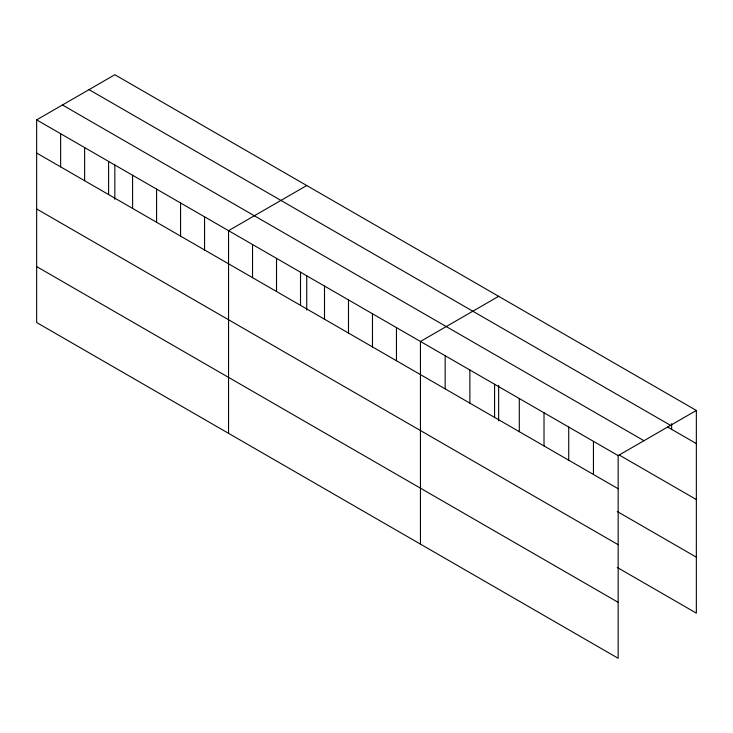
<?xml version="1.0" encoding="UTF-8"?>
<svg xmlns="http://www.w3.org/2000/svg" width="733" height="733" viewBox="0 0 733 733"><rect width="100%" height="100%" fill="white"/><g stroke="black" fill="none" stroke-linecap="round" stroke-linejoin="round"><path stroke-width="1.1" d="M36.65 119.873L618.157 455.605L618.157 658.271L36.65 322.538L36.65 119.873L114.843 74.729L696.35 410.462L696.35 613.127L617.268 567.461M306.742 185.522L228.549 230.666L228.549 433.331M498.642 296.315L420.449 341.459L420.449 544.124M618.157 455.605L696.35 410.462M89.041 89.628L670.548 425.36M667.681 427.055L696.35 443.602M62.452 104.975L643.959 440.707M619.238 455.028L696.35 499.549M36.65 153.023L618.157 488.746M617.268 511.524L696.35 557.181M36.65 208.96L618.157 544.692M36.65 266.592L618.157 602.324M671.639 423.619L671.639 429.336M593.446 441.339L593.446 474.48M568.726 427.073L568.726 460.214M544.014 412.798L544.014 445.948M519.303 398.532L519.303 431.673M498.642 385.402L498.642 420.87M494.583 384.266L494.583 417.407M469.871 369.991L469.871 403.141M445.16 355.725L445.16 388.866M396.461 327.605L396.461 360.755M372.474 313.761L372.474 346.901M348.487 299.907L348.487 333.057M324.499 286.062L324.499 319.203M306.742 275.718L306.742 310.077M300.512 272.218L300.512 305.359M276.524 258.364L276.524 291.505M252.537 244.52L252.537 277.66M204.562 216.821L204.562 249.962M180.575 202.968L180.575 236.108M156.587 189.123L156.587 222.264M132.6 175.269L132.6 208.41M114.843 164.925L114.843 199.284M108.612 161.425L108.612 194.566M84.625 147.571L84.625 180.721M60.637 133.727L60.637 166.867"/></g></svg>
